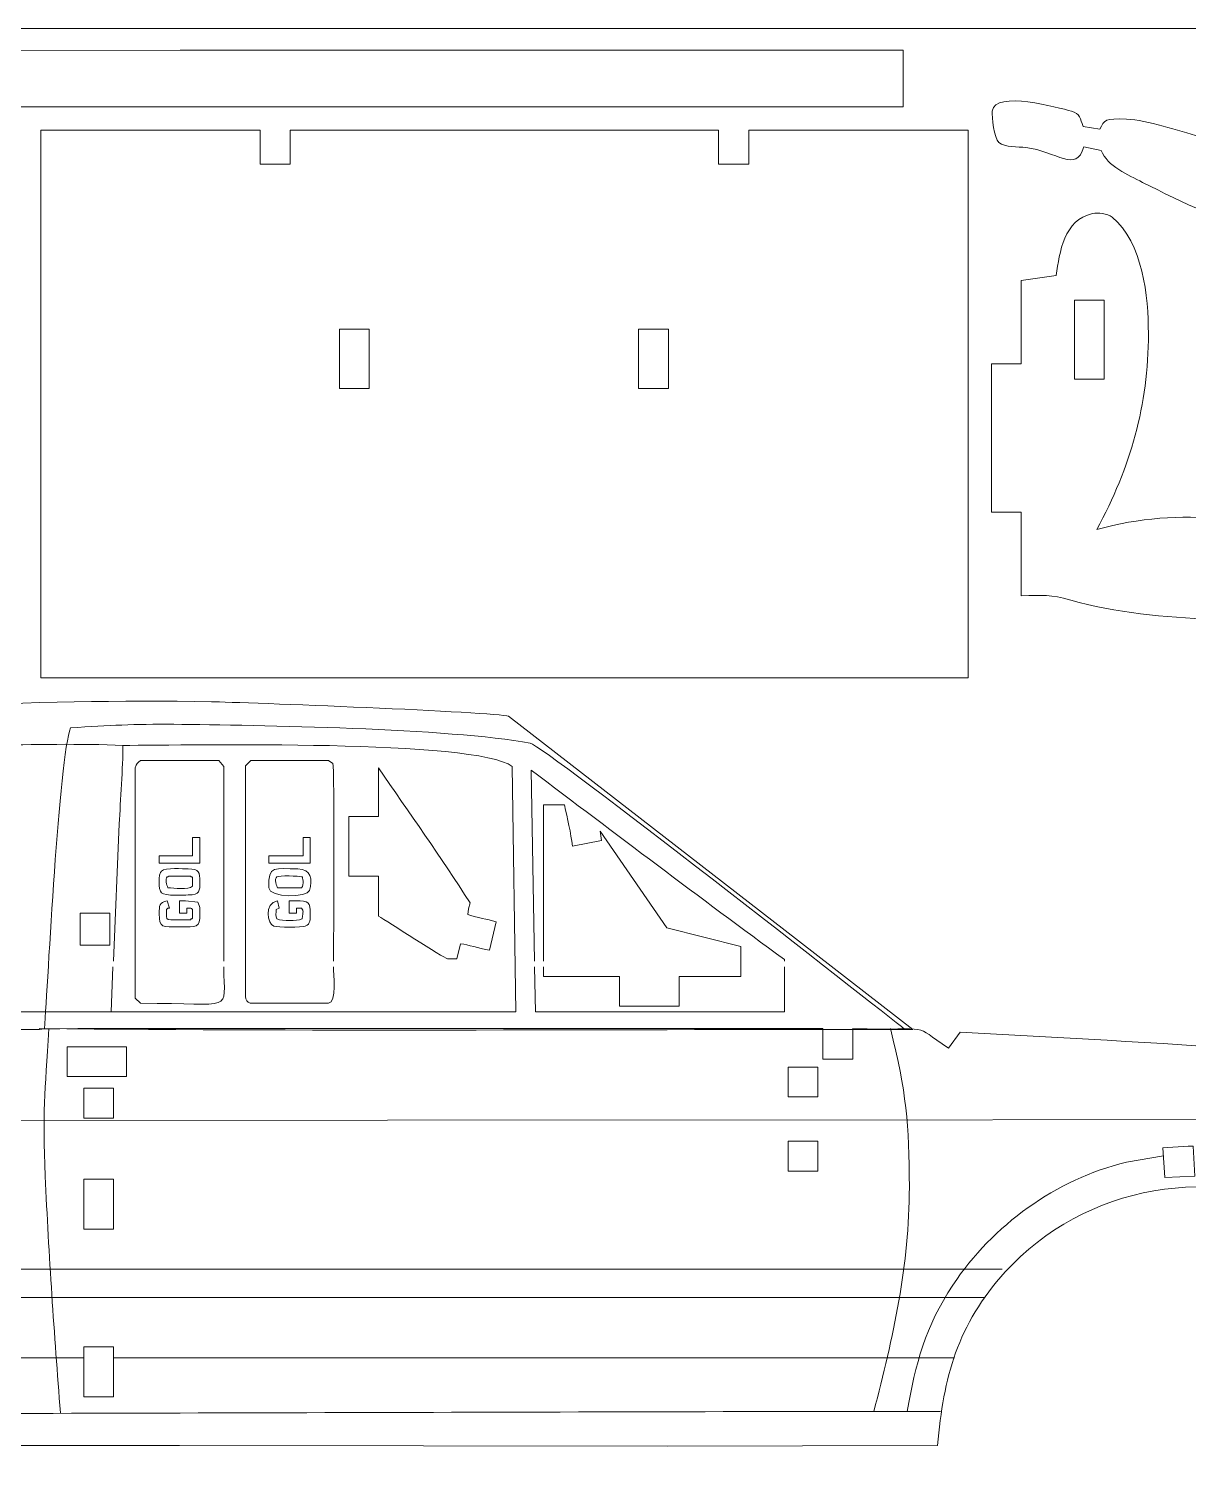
# Model space of a CAD drawing. Header units: centimetres. Extents: x -5.6 to 52.4, y -14 to 24.
# Drawn here: x 2.54 to 12.53, y 11.7 to 24.01 of the extents above; entities that cross this region are included whole.
import ezdxf

# ---------------------------------------------------------------- set-up
doc = ezdxf.new("R2010")
doc.units = ezdxf.units.CM
doc.header["$MEASUREMENT"] = 0
doc.layers.add('Camada 1', color=7, linetype='Continuous')

msp = doc.modelspace()

# ---------------------------------------------------------------- linework, layer by layer
at = {"layer": 'Camada 1', "color": 5, "lineweight": 9}
msp.add_open_spline([(52.40695, -13.99431), (52.40695, -13.99431), (-5.59305, -13.99431), (-5.59305, -13.99431), (-5.59305, -13.99431), (-5.59305, -13.99431), (52.40695, -13.9943), (52.40695, -13.9943), (52.40695, -13.9943), (52.40695, -13.9943), (52.40695, 24.00571), (52.40695, 24.00571), (52.40695, 24.00571), (52.40695, 24.00571), (-5.59305, 24.00571), (-5.59305, 24.00571), (-5.59305, 24.00571), (-5.59305, 24.00571), (-5.59305, -13.9943), (-5.59305, -13.9943)], degree=3, knots=[0, 0, 0, 0, 0.16666667, 0.16666667, 0.16666667, 0.16666667, 0.33333333, 0.33333333, 0.33333333, 0.33333333, 0.5, 0.5, 0.5, 0.5, 0.66666667, 0.66666667, 0.66666667, 0.66666667, 1, 1, 1, 1], dxfattribs=at)
at = {"layer": 'Camada 1', "color": 3, "lineweight": 9}
for points, knots in [([(3.84542, 23.82046), (3.84542, 23.82046), (1.96996, 23.81421), (1.96996, 23.81421), (1.96996, 23.81421), (1.96996, 23.81421), (1.96996, 23.33285), (1.96996, 23.33285), (1.96996, 23.33285), (4.67064, 23.33285), (7.3713, 23.33285), (10.07198, 23.33285), (10.07198, 23.33285), (10.07198, 23.33285), (10.07198, 23.82046), (10.07198, 23.82046), (10.07198, 23.82046), (10.07198, 23.82046), (3.84542, 23.82046), (3.84542, 23.82046)], [0, 0, 0, 0, 0.16666667, 0.16666667, 0.16666667, 0.16666667, 0.33333333, 0.33333333, 0.33333333, 0.33333333, 0.5, 0.5, 0.5, 0.5, 0.66666667, 0.66666667, 0.66666667, 0.66666667, 1, 1, 1, 1]), ([(15.86461, 21.96346), (15.86461, 21.96346), (15.82083, 21.96346), (15.82083, 21.96346), (15.82083, 21.96346), (15.82083, 21.96346), (15.82083, 22.67614), (15.82083, 22.67614), (15.82083, 22.67614), (15.51464, 22.67614), (15.63469, 22.6531), (15.39571, 22.71989), (15.39571, 22.71989), (14.95848, 22.84209), (14.33496, 22.87793), (13.87658, 22.90745), (13.87658, 22.90745), (13.29284, 22.94238), (13.19102, 22.91497), (12.62003, 23.07623), (12.62003, 23.07623), (12.4476, 23.12626), (12.17086, 23.21893), (11.99487, 23.22626), (11.99487, 23.22626), (11.80793, 23.23404), (11.80482, 23.22109), (11.76356, 23.13876), (11.76356, 23.13876), (11.76356, 23.13876), (11.61978, 23.16375), (11.61978, 23.16375), (11.61978, 23.16375), (11.5973, 23.23115), (11.59103, 23.27608), (11.51977, 23.29503), (11.51977, 23.29503), (11.40771, 23.32486), (10.86087, 23.47815), (10.83835, 23.29503), (10.83835, 23.29503), (10.83224, 23.24536), (10.85368, 23.06314), (10.89461, 23.02622), (10.89461, 23.02622), (10.94475, 22.98098), (11.06487, 22.98969), (11.12592, 22.98247), (11.12592, 22.98247), (11.39146, 22.95107), (11.56284, 22.75691), (11.62605, 22.98871), (11.62605, 22.98871), (11.62605, 22.98871), (11.77608, 22.95744), (11.77608, 22.95744), (11.77608, 22.95744), (11.83128, 22.81949), (12.00484, 22.74802), (12.13241, 22.68239), (12.13241, 22.68239), (12.81953, 22.32888), (13.60126, 22.01754), (14.38298, 21.99473), (14.38298, 21.99473), (14.65099, 21.98691), (14.9141, 22.04167), (15.17067, 22.11349), (15.17067, 22.11349), (14.92389, 21.65544), (14.78795, 21.21081), (14.73932, 20.68813), (14.73932, 20.68813), (14.70631, 20.33338), (14.73129, 19.67077), (15.04565, 19.42533), (15.04565, 19.42533), (15.1183, 19.37285), (15.20982, 19.37284), (15.28944, 19.41905), (15.28944, 19.41905), (15.47193, 19.52496), (15.49149, 19.7288), (15.52075, 19.91918), (15.52075, 19.91918), (15.52075, 19.91918), (15.82083, 19.9692), (15.82083, 19.9692), (15.82083, 19.9692), (15.82083, 19.9692), (15.82083, 20.68188), (15.82083, 20.68188), (15.82083, 20.68188), (15.90038, 20.68188), (16.00145, 20.67553), (16.07716, 20.68813), (16.07716, 20.68813), (16.07716, 20.68813), (16.07716, 21.96346), (16.07716, 21.96346), (16.07716, 21.96346), (16.07716, 21.96346), (15.86461, 21.96346), (15.86461, 21.96346)], [0, 0, 0, 0, 0.03703704, 0.03703704, 0.03703704, 0.03703704, 0.07407407, 0.07407407, 0.07407407, 0.07407407, 0.11111111, 0.11111111, 0.11111111, 0.11111111, 0.14814815, 0.14814815, 0.14814815, 0.14814815, 0.18518519, 0.18518519, 0.18518519, 0.18518519, 0.22222222, 0.22222222, 0.22222222, 0.22222222, 0.25925926, 0.25925926, 0.25925926, 0.25925926, 0.2962963, 0.2962963, 0.2962963, 0.2962963, 0.33333333, 0.33333333, 0.33333333, 0.33333333, 0.37037037, 0.37037037, 0.37037037, 0.37037037, 0.40740741, 0.40740741, 0.40740741, 0.40740741, 0.44444444, 0.44444444, 0.44444444, 0.44444444, 0.48148148, 0.48148148, 0.48148148, 0.48148148, 0.51851852, 0.51851852, 0.51851852, 0.51851852, 0.55555556, 0.55555556, 0.55555556, 0.55555556, 0.59259259, 0.59259259, 0.59259259, 0.59259259, 0.62962963, 0.62962963, 0.62962963, 0.62962963, 0.66666667, 0.66666667, 0.66666667, 0.66666667, 0.7037037, 0.7037037, 0.7037037, 0.7037037, 0.74074074, 0.74074074, 0.74074074, 0.74074074, 0.77777778, 0.77777778, 0.77777778, 0.77777778, 0.81481481, 0.81481481, 0.81481481, 0.81481481, 0.85185185, 0.85185185, 0.85185185, 0.85185185, 0.88888889, 0.88888889, 0.88888889, 0.88888889, 0.92592593, 0.92592593, 0.92592593, 0.92592593, 1, 1, 1, 1]), ([(4.57364, 22.83869), (4.57364, 22.83869), (4.53613, 22.83869), (4.53613, 22.83869), (4.53613, 22.83869), (4.53613, 22.83869), (4.53613, 23.13248), (4.53613, 23.13248), (4.53613, 23.13248), (4.53613, 23.13248), (2.64815, 23.13248), (2.64815, 23.13248), (2.64815, 23.13248), (2.64815, 23.13248), (2.64815, 18.41883), (2.64815, 18.41883), (2.64815, 18.41883), (2.64815, 18.41883), (10.6314, 18.41883), (10.6314, 18.41883), (10.6314, 18.41883), (10.6314, 18.41883), (10.6314, 23.13248), (10.6314, 23.13248), (10.6314, 23.13248), (10.00207, 23.13248), (9.37274, 23.13248), (8.74341, 23.13248), (8.74341, 23.13248), (8.74341, 23.13248), (8.74341, 22.83869), (8.74341, 22.83869), (8.74341, 22.83869), (8.74341, 22.83869), (8.48084, 22.83869), (8.48084, 22.83869), (8.48084, 22.83869), (8.48084, 22.83869), (8.48084, 23.13248), (8.48084, 23.13248), (8.48084, 23.13248), (8.48084, 23.13248), (4.79243, 23.13248), (4.79243, 23.13248), (4.79243, 23.13248), (4.79243, 23.13248), (4.79243, 22.83869), (4.79243, 22.83869), (4.79243, 22.83869), (4.79243, 22.83869), (4.57364, 22.83869), (4.57364, 22.83869)], [0, 0, 0, 0, 0.07142857, 0.07142857, 0.07142857, 0.07142857, 0.14285714, 0.14285714, 0.14285714, 0.14285714, 0.21428571, 0.21428571, 0.21428571, 0.21428571, 0.28571429, 0.28571429, 0.28571429, 0.28571429, 0.35714286, 0.35714286, 0.35714286, 0.35714286, 0.42857143, 0.42857143, 0.42857143, 0.42857143, 0.5, 0.5, 0.5, 0.5, 0.57142857, 0.57142857, 0.57142857, 0.57142857, 0.64285714, 0.64285714, 0.64285714, 0.64285714, 0.71428571, 0.71428571, 0.71428571, 0.71428571, 0.78571429, 0.78571429, 0.78571429, 0.78571429, 0.85714286, 0.85714286, 0.85714286, 0.85714286, 1, 1, 1, 1]), ([(14.98939, 18.5751), (15.11562, 18.59313), (15.10315, 18.57756), (15.14565, 18.66262), (15.14565, 18.66262), (15.14565, 18.66262), (15.29571, 18.63764), (15.29571, 18.63764), (15.29571, 18.63764), (15.31622, 18.51436), (15.36337, 18.50875), (15.48324, 18.48134), (15.48324, 18.48134), (15.60068, 18.45429), (15.99308, 18.35405), (16.06465, 18.48134), (16.06465, 18.48134), (16.0965, 18.53799), (16.04105, 18.75696), (16.01463, 18.78142), (16.01463, 18.78142), (15.98417, 18.80962), (15.83111, 18.8191), (15.78956, 18.82517), (15.78956, 18.82517), (15.47889, 18.87055), (15.34412, 19.03596), (15.28319, 18.81268), (15.28319, 18.81268), (15.08822, 18.84517), (15.17774, 18.81869), (15.0644, 18.94394), (15.0644, 18.94394), (14.91815, 19.10557), (14.07621, 19.44699), (13.8641, 19.52534), (13.8641, 19.52534), (13.15308, 19.78799), (12.47099, 19.89921), (11.73857, 19.69414), (11.73857, 19.69414), (12.02824, 20.23228), (12.18243, 20.75983), (12.18243, 21.38205), (12.18243, 21.38205), (12.18243, 21.6941), (12.13472, 22.1676), (11.86984, 22.3823), (11.86984, 22.3823), (11.82602, 22.41389), (11.75266, 22.42457), (11.70106, 22.41357), (11.70106, 22.41357), (11.45488, 22.36109), (11.41789, 22.08068), (11.38847, 21.88218), (11.38847, 21.88218), (11.38847, 21.88218), (11.08839, 21.83843), (11.08839, 21.83843), (11.08839, 21.83843), (11.08839, 21.83843), (11.08839, 21.11951), (11.08839, 21.11951), (11.08839, 21.11951), (11.08839, 21.11951), (10.83208, 21.11951), (10.83208, 21.11951), (10.83208, 21.11951), (10.83208, 21.11951), (10.83208, 19.84417), (10.83208, 19.84417), (10.83208, 19.84417), (10.83208, 19.84417), (11.08839, 19.84417), (11.08839, 19.84417), (11.08839, 19.84417), (11.08839, 19.84417), (11.08839, 19.12525), (11.08839, 19.12525), (11.08839, 19.12525), (11.27204, 19.12525), (11.33925, 19.13891), (11.51349, 19.08774), (11.51349, 19.08774), (12.27798, 18.86321), (13.22817, 18.95049), (13.85158, 18.83768), (13.85158, 18.83768), (14.25433, 18.7648), (14.58668, 18.60864), (14.98939, 18.5751)], [0, 0, 0, 0, 0.04166667, 0.04166667, 0.04166667, 0.04166667, 0.08333333, 0.08333333, 0.08333333, 0.08333333, 0.125, 0.125, 0.125, 0.125, 0.16666667, 0.16666667, 0.16666667, 0.16666667, 0.20833333, 0.20833333, 0.20833333, 0.20833333, 0.25, 0.25, 0.25, 0.25, 0.29166667, 0.29166667, 0.29166667, 0.29166667, 0.33333333, 0.33333333, 0.33333333, 0.33333333, 0.375, 0.375, 0.375, 0.375, 0.41666667, 0.41666667, 0.41666667, 0.41666667, 0.45833333, 0.45833333, 0.45833333, 0.45833333, 0.5, 0.5, 0.5, 0.5, 0.54166667, 0.54166667, 0.54166667, 0.54166667, 0.58333333, 0.58333333, 0.58333333, 0.58333333, 0.625, 0.625, 0.625, 0.625, 0.66666667, 0.66666667, 0.66666667, 0.66666667, 0.70833333, 0.70833333, 0.70833333, 0.70833333, 0.75, 0.75, 0.75, 0.75, 0.79166667, 0.79166667, 0.79166667, 0.79166667, 0.83333333, 0.83333333, 0.83333333, 0.83333333, 0.875, 0.875, 0.875, 0.875, 0.91666667, 0.91666667, 0.91666667, 0.91666667, 1, 1, 1, 1]), ([(9.05521, 16.24278), (9.05521, 16.24278), (6.67337, 18.08699), (6.67337, 18.08699), (6.67337, 18.08699), (6.57445, 18.1248), (4.36433, 18.20742), (4.11648, 18.21201), (4.11648, 18.21201), (2.5405, 18.24118), (0.96481, 18.12925), (-0.60971, 18.08699), (-0.60971, 18.08699), (-0.77908, 18.08417), (-0.7189, 18.10416), (-0.80352, 18.05573), (-0.80352, 18.05573), (-0.80352, 18.05573), (-1.17235, 17.86192), (-1.17235, 17.86192), (-1.17235, 17.86192), (-1.17235, 17.86192), (-5.25463, 15.6864), (-5.25463, 15.6864), (-5.25463, 15.6864), (-3.06052, 15.57841), (-0.86867, 15.43918), (1.32828, 15.39256), (1.32828, 15.39256), (1.76371, 15.38332), (2.1993, 15.39256), (2.63485, 15.39256), (2.63485, 15.39256), (2.63485, 15.39256), (2.63485, 15.39883), (2.63485, 15.39883), (2.63485, 15.39883), (5.14147, 15.37555), (7.64875, 15.39256), (10.15547, 15.39256), (10.15547, 15.39256), (10.15547, 15.39256), (9.05521, 16.24278), (9.05521, 16.24278)], [0, 0, 0, 0, 0.08333333, 0.08333333, 0.08333333, 0.08333333, 0.16666667, 0.16666667, 0.16666667, 0.16666667, 0.25, 0.25, 0.25, 0.25, 0.33333333, 0.33333333, 0.33333333, 0.33333333, 0.41666667, 0.41666667, 0.41666667, 0.41666667, 0.5, 0.5, 0.5, 0.5, 0.58333333, 0.58333333, 0.58333333, 0.58333333, 0.66666667, 0.66666667, 0.66666667, 0.66666667, 0.75, 0.75, 0.75, 0.75, 0.83333333, 0.83333333, 0.83333333, 0.83333333, 1, 1, 1, 1]), ([(3.26626, 15.93019), (3.26626, 15.93019), (3.25374, 15.54261), (3.25374, 15.54261), (3.25374, 15.54261), (3.25374, 15.54261), (6.73588, 15.54261), (6.73588, 15.54261), (6.73588, 15.54261), (6.73588, 15.54261), (6.7046, 17.65564), (6.7046, 17.65564), (6.7046, 17.65564), (6.39175, 17.89048), (3.93888, 17.83692), (3.35378, 17.83692), (3.35378, 17.83692), (3.35378, 17.64767), (3.33143, 17.36136), (3.32252, 17.16174), (3.32252, 17.16174), (3.32252, 17.16174), (3.27249, 15.98021), (3.27249, 15.98021)], [0, 0, 0, 0, 0.14285714, 0.14285714, 0.14285714, 0.14285714, 0.28571429, 0.28571429, 0.28571429, 0.28571429, 0.42857143, 0.42857143, 0.42857143, 0.42857143, 0.57142857, 0.57142857, 0.57142857, 0.57142857, 0.71428571, 0.71428571, 0.71428571, 0.71428571, 1, 1, 1, 1]), ([(6.89841, 15.98021), (6.89841, 15.98021), (6.86717, 17.62438), (6.86717, 17.62438), (6.86717, 17.62438), (7.58999, 17.08017), (8.31973, 16.52748), (9.04896, 15.99271), (9.04896, 15.99271), (9.04896, 15.99271), (9.04896, 15.98021), (9.04896, 15.98021)], [0, 0, 0, 0, 0.25, 0.25, 0.25, 0.25, 0.5, 0.5, 0.5, 0.5, 1, 1, 1, 1]), ([(9.04896, 15.93019), (9.04896, 15.93019), (9.04896, 15.54261), (9.04896, 15.54261), (9.04896, 15.54261), (8.3342, 15.54261), (7.61944, 15.54261), (6.90468, 15.54261), (6.90468, 15.54261), (6.90468, 15.54261), (6.89841, 15.93019), (6.89841, 15.93019)], [0, 0, 0, 0, 0.25, 0.25, 0.25, 0.25, 0.5, 0.5, 0.5, 0.5, 1, 1, 1, 1]), ([(0.03419, 13.08573), (0.35763, 12.57209), (0.38158, 12.37639), (0.43431, 11.8229), (0.43431, 11.8229), (1.56742, 11.80306), (2.70697, 11.8151), (3.84139, 11.81042), (3.84139, 11.81042), (3.84139, 11.81042), (8.04244, 11.80415), (8.04244, 11.80415), (8.04244, 11.80415), (8.04244, 11.80415), (10.36802, 11.81042), (10.36802, 11.81042), (10.36802, 11.81042), (10.41833, 12.40093), (10.53701, 12.84819), (10.94943, 13.30453), (10.94943, 13.30453), (11.62557, 14.05267), (12.78135, 14.26438), (13.66262, 13.76715), (13.66262, 13.76715), (13.66262, 13.76715), (13.8689, 13.64212), (13.8689, 13.64212), (13.8689, 13.64212), (13.91262, 13.63002), (16.14867, 13.64838), (16.40704, 13.64838), (16.40704, 13.64838), (16.40704, 13.64838), (16.40704, 13.88594), (16.40704, 13.88594), (16.40704, 13.88594), (16.40704, 13.88594), (16.0507, 13.88594), (16.0507, 13.88594), (16.0507, 13.88594), (16.0507, 13.88594), (16.0507, 14.69863), (16.0507, 14.69863), (16.0507, 14.69863), (16.0507, 14.69863), (16.37578, 14.69863), (16.37578, 14.69863), (16.37578, 14.69863), (16.3399, 14.87801), (15.85409, 14.90632), (15.66312, 14.93621), (15.66312, 14.93621), (14.01093, 15.19485), (12.2242, 15.27721), (10.56183, 15.36756), (10.56183, 15.36756), (10.56183, 15.36756), (10.46182, 15.23002), (10.46182, 15.23002), (10.46182, 15.23002), (10.13062, 15.45069), (10.36035, 15.38179), (9.63659, 15.39883), (9.63659, 15.39883), (9.63659, 15.39883), (9.63659, 15.13624), (9.63659, 15.13624), (9.63659, 15.13624), (9.63659, 15.13624), (9.38028, 15.13624), (9.38028, 15.13624), (9.38028, 15.13624), (9.38028, 15.13624), (9.38028, 15.39883), (9.38028, 15.39883), (9.38028, 15.39883), (7.24224, 15.39883), (5.10421, 15.39883), (2.96617, 15.39883), (2.96617, 15.39883), (2.96617, 15.39883), (2.18475, 15.38632), (2.18475, 15.38632), (2.18475, 15.38632), (0.12053, 15.3471), (-2.77755, 15.57346), (-4.9358, 15.67388), (-4.9358, 15.67388), (-4.9358, 15.67388), (-5.43593, 15.69264), (-5.43593, 15.69264), (-5.43593, 15.69264), (-5.43593, 15.69264), (-5.44217, 14.64237), (-5.44217, 14.64237), (-5.44217, 14.64237), (-5.44217, 14.64237), (-4.79202, 14.63613), (-4.79202, 14.63613), (-4.79202, 14.63613), (-4.79202, 14.63613), (-4.79202, 13.8797), (-4.79202, 13.8797), (-4.79202, 13.8797), (-5.00427, 13.8797), (-5.23238, 13.87362), (-5.44217, 13.88594), (-5.44217, 13.88594), (-5.44217, 13.88594), (-5.44217, 13.40456), (-5.44217, 13.40456), (-5.44217, 13.40456), (-5.44217, 13.40456), (-3.38541, 13.40456), (-3.38541, 13.40456), (-3.38541, 13.40456), (-3.3099, 13.43165), (-2.79171, 14.06724), (-1.77875, 14.04847), (-1.77875, 14.04847), (-1.01222, 14.03427), (-0.41019, 13.6783), (0.03419, 13.08573), (0.03419, 13.08573), (3.61218, 13.08573), (7.19016, 13.08573), (10.76815, 13.08573)], [0, 0, 0, 0, 0.03030303, 0.03030303, 0.03030303, 0.03030303, 0.06060606, 0.06060606, 0.06060606, 0.06060606, 0.09090909, 0.09090909, 0.09090909, 0.09090909, 0.12121212, 0.12121212, 0.12121212, 0.12121212, 0.15151515, 0.15151515, 0.15151515, 0.15151515, 0.18181818, 0.18181818, 0.18181818, 0.18181818, 0.21212121, 0.21212121, 0.21212121, 0.21212121, 0.24242424, 0.24242424, 0.24242424, 0.24242424, 0.27272727, 0.27272727, 0.27272727, 0.27272727, 0.3030303, 0.3030303, 0.3030303, 0.3030303, 0.33333333, 0.33333333, 0.33333333, 0.33333333, 0.36363636, 0.36363636, 0.36363636, 0.36363636, 0.39393939, 0.39393939, 0.39393939, 0.39393939, 0.42424242, 0.42424242, 0.42424242, 0.42424242, 0.45454545, 0.45454545, 0.45454545, 0.45454545, 0.48484848, 0.48484848, 0.48484848, 0.48484848, 0.51515152, 0.51515152, 0.51515152, 0.51515152, 0.54545455, 0.54545455, 0.54545455, 0.54545455, 0.57575758, 0.57575758, 0.57575758, 0.57575758, 0.60606061, 0.60606061, 0.60606061, 0.60606061, 0.63636364, 0.63636364, 0.63636364, 0.63636364, 0.66666667, 0.66666667, 0.66666667, 0.66666667, 0.6969697, 0.6969697, 0.6969697, 0.6969697, 0.72727273, 0.72727273, 0.72727273, 0.72727273, 0.75757576, 0.75757576, 0.75757576, 0.75757576, 0.78787879, 0.78787879, 0.78787879, 0.78787879, 0.81818182, 0.81818182, 0.81818182, 0.81818182, 0.84848485, 0.84848485, 0.84848485, 0.84848485, 0.87878788, 0.87878788, 0.87878788, 0.87878788, 0.90909091, 0.90909091, 0.90909091, 0.90909091, 0.93939394, 0.93939394, 0.93939394, 0.93939394, 1, 1, 1, 1])]:
    msp.add_open_spline(points, degree=3, knots=knots, dxfattribs=at)
at = {"layer": 'Camada 1', "lineweight": 9}
for points, knots in [([(11.76356, 20.98821), (11.76356, 20.98821), (11.80107, 20.98821), (11.80107, 20.98821), (11.80107, 20.98821), (11.80107, 20.98821), (11.80107, 21.66962), (11.80107, 21.66962), (11.80107, 21.66962), (11.80107, 21.66962), (11.54477, 21.66962), (11.54477, 21.66962), (11.54477, 21.66962), (11.54477, 21.66962), (11.54477, 20.98821), (11.54477, 20.98821), (11.54477, 20.98821), (11.54477, 20.98821), (11.76356, 20.98821), (11.76356, 20.98821)], [0, 0, 0, 0, 0.16666667, 0.16666667, 0.16666667, 0.16666667, 0.33333333, 0.33333333, 0.33333333, 0.33333333, 0.5, 0.5, 0.5, 0.5, 0.66666667, 0.66666667, 0.66666667, 0.66666667, 1, 1, 1, 1]), ([(5.26129, 20.90694), (5.26129, 20.90694), (5.21755, 20.90694), (5.21755, 20.90694), (5.21755, 20.90694), (5.21755, 20.90694), (5.21755, 21.41956), (5.21755, 21.41956), (5.21755, 21.41956), (5.21755, 21.41956), (5.47384, 21.41956), (5.47384, 21.41956), (5.47384, 21.41956), (5.47384, 21.41956), (5.47384, 20.90694), (5.47384, 20.90694), (5.47384, 20.90694), (5.47384, 20.90694), (5.26129, 20.90694), (5.26129, 20.90694)], [0, 0, 0, 0, 0.16666667, 0.16666667, 0.16666667, 0.16666667, 0.33333333, 0.33333333, 0.33333333, 0.33333333, 0.5, 0.5, 0.5, 0.5, 0.66666667, 0.66666667, 0.66666667, 0.66666667, 1, 1, 1, 1]), ([(7.83693, 20.90694), (7.83693, 20.90694), (7.79318, 20.90694), (7.79318, 20.90694), (7.79318, 20.90694), (7.79318, 20.90694), (7.79318, 21.41956), (7.79318, 21.41956), (7.79318, 21.41956), (7.87862, 21.41956), (7.96405, 21.41956), (8.04949, 21.41956), (8.04949, 21.41956), (8.04949, 21.41956), (8.04949, 20.90694), (8.04949, 20.90694), (8.04949, 20.90694), (7.97864, 20.90694), (7.90778, 20.90694), (7.83693, 20.90694)], [0, 0, 0, 0, 0.16666667, 0.16666667, 0.16666667, 0.16666667, 0.33333333, 0.33333333, 0.33333333, 0.33333333, 0.5, 0.5, 0.5, 0.5, 0.66666667, 0.66666667, 0.66666667, 0.66666667, 1, 1, 1, 1]), ([(3.0287, 16.11775), (3.0287, 16.11775), (2.98493, 16.11775), (2.98493, 16.11775), (2.98493, 16.11775), (2.98493, 16.11775), (2.98493, 16.39281), (2.98493, 16.39281), (2.98493, 16.39281), (2.98493, 16.39281), (3.24126, 16.39281), (3.24126, 16.39281), (3.24126, 16.39281), (3.24126, 16.39281), (3.24126, 16.11775), (3.24126, 16.11775), (3.24126, 16.11775), (3.24126, 16.11775), (3.0287, 16.11775), (3.0287, 16.11775)], [0, 0, 0, 0, 0.16666667, 0.16666667, 0.16666667, 0.16666667, 0.33333333, 0.33333333, 0.33333333, 0.33333333, 0.5, 0.5, 0.5, 0.5, 0.66666667, 0.66666667, 0.66666667, 0.66666667, 1, 1, 1, 1]), ([(2.87241, 15.19874), (2.87241, 15.19874), (2.87241, 15.24253), (2.87241, 15.24253), (2.87241, 15.24253), (3.04329, 15.24253), (3.21417, 15.24253), (3.38505, 15.24253), (3.38505, 15.24253), (3.38505, 15.24253), (3.38505, 14.9862), (3.38505, 14.9862), (3.38505, 14.9862), (3.21417, 14.9862), (3.04329, 14.9862), (2.87241, 14.9862), (2.87241, 14.9862), (2.87241, 14.9862), (2.87241, 15.19874), (2.87241, 15.19874)], [0, 0, 0, 0, 0.16666667, 0.16666667, 0.16666667, 0.16666667, 0.33333333, 0.33333333, 0.33333333, 0.33333333, 0.5, 0.5, 0.5, 0.5, 0.66666667, 0.66666667, 0.66666667, 0.66666667, 1, 1, 1, 1]), ([(9.11771, 14.81118), (9.11771, 14.81118), (9.0802, 14.81118), (9.0802, 14.81118), (9.0802, 14.81118), (9.0802, 14.81118), (9.0802, 15.06748), (9.0802, 15.06748), (9.0802, 15.06748), (9.0802, 15.06748), (9.33654, 15.06748), (9.33654, 15.06748), (9.33654, 15.06748), (9.33654, 15.06748), (9.33654, 14.81118), (9.33654, 14.81118), (9.33654, 14.81118), (9.33654, 14.81118), (9.11771, 14.81118), (9.11771, 14.81118)], [0, 0, 0, 0, 0.16666667, 0.16666667, 0.16666667, 0.16666667, 0.33333333, 0.33333333, 0.33333333, 0.33333333, 0.5, 0.5, 0.5, 0.5, 0.66666667, 0.66666667, 0.66666667, 0.66666667, 1, 1, 1, 1]), ([(3.05997, 14.62986), (3.05997, 14.62986), (3.01619, 14.62986), (3.01619, 14.62986), (3.01619, 14.62986), (3.01619, 14.62986), (3.01619, 14.88619), (3.01619, 14.88619), (3.01619, 14.88619), (3.01619, 14.88619), (3.27249, 14.88619), (3.27249, 14.88619), (3.27249, 14.88619), (3.27249, 14.88619), (3.27249, 14.62986), (3.27249, 14.62986), (3.27249, 14.62986), (3.27249, 14.62986), (3.05997, 14.62986), (3.05997, 14.62986)], [0, 0, 0, 0, 0.16666667, 0.16666667, 0.16666667, 0.16666667, 0.33333333, 0.33333333, 0.33333333, 0.33333333, 0.5, 0.5, 0.5, 0.5, 0.66666667, 0.66666667, 0.66666667, 0.66666667, 1, 1, 1, 1]), ([(9.0802, 14.42981), (9.0802, 14.42981), (9.33654, 14.42981), (9.33654, 14.42981), (9.33654, 14.42981), (9.33654, 14.42981), (9.33654, 14.17351), (9.33654, 14.17351), (9.33654, 14.17351), (9.33654, 14.17351), (9.0802, 14.17351), (9.0802, 14.17351), (9.0802, 14.17351), (9.0802, 14.17351), (9.0802, 14.42981), (9.0802, 14.42981)], [0, 0, 0, 0, 0.2, 0.2, 0.2, 0.2, 0.4, 0.4, 0.4, 0.4, 0.6, 0.6, 0.6, 0.6, 1, 1, 1, 1]), ([(12.52482, 14.38606), (12.52482, 14.38606), (12.56857, 14.38606), (12.56857, 14.38606), (12.56857, 14.38606), (12.56857, 14.38606), (12.58108, 14.12975), (12.58108, 14.12975), (12.58108, 14.12975), (12.58108, 14.12975), (12.32478, 14.11725), (12.32478, 14.11725), (12.32478, 14.11725), (12.32478, 14.11725), (12.30603, 14.37355), (12.30603, 14.37355), (12.30603, 14.37355), (12.30603, 14.37355), (12.52482, 14.38606), (12.52482, 14.38606)], [0, 0, 0, 0, 0.16666667, 0.16666667, 0.16666667, 0.16666667, 0.33333333, 0.33333333, 0.33333333, 0.33333333, 0.5, 0.5, 0.5, 0.5, 0.66666667, 0.66666667, 0.66666667, 0.66666667, 1, 1, 1, 1]), ([(3.22875, 14.10474), (3.22875, 14.10474), (3.27249, 14.10474), (3.27249, 14.10474), (3.27249, 14.10474), (3.27249, 14.10474), (3.27249, 13.67338), (3.27249, 13.67338), (3.27249, 13.67338), (3.27249, 13.67338), (3.01619, 13.67338), (3.01619, 13.67338), (3.01619, 13.67338), (3.01619, 13.67338), (3.01619, 14.10474), (3.01619, 14.10474), (3.01619, 14.10474), (3.01619, 14.10474), (3.22875, 14.10474), (3.22875, 14.10474)], [0, 0, 0, 0, 0.16666667, 0.16666667, 0.16666667, 0.16666667, 0.33333333, 0.33333333, 0.33333333, 0.33333333, 0.5, 0.5, 0.5, 0.5, 0.66666667, 0.66666667, 0.66666667, 0.66666667, 1, 1, 1, 1]), ([(3.05997, 12.22926), (3.05997, 12.22926), (3.01619, 12.22926), (3.01619, 12.22926), (3.01619, 12.22926), (3.01619, 12.22926), (3.01619, 12.66061), (3.01619, 12.66061), (3.01619, 12.66061), (3.01619, 12.66061), (3.27249, 12.66061), (3.27249, 12.66061), (3.27249, 12.66061), (3.27249, 12.66061), (3.27249, 12.22926), (3.27249, 12.22926), (3.27249, 12.22926), (3.27249, 12.22926), (3.05997, 12.22926), (3.05997, 12.22926)], [0, 0, 0, 0, 0.16666667, 0.16666667, 0.16666667, 0.16666667, 0.33333333, 0.33333333, 0.33333333, 0.33333333, 0.5, 0.5, 0.5, 0.5, 0.66666667, 0.66666667, 0.66666667, 0.66666667, 1, 1, 1, 1])]:
    msp.add_open_spline(points, degree=3, knots=knots, dxfattribs=at)
at = {"layer": 'Camada 1', "color": 1, "lineweight": 9}
for points, knots in [([(10.08673, 15.39256), (9.83582, 15.5902), (6.98532, 17.82571), (6.8609, 17.85567), (6.8609, 17.85567), (6.16473, 17.98508), (4.50669, 18.01043), (3.79137, 18.01822), (3.79137, 18.01822), (3.44627, 18.02014), (3.24254, 18.01035), (2.90367, 17.98695), (2.90367, 17.98695), (2.80326, 17.73597), (2.70675, 15.7984), (2.67861, 15.39883)], [0, 0, 0, 0, 0.2, 0.2, 0.2, 0.2, 0.4, 0.4, 0.4, 0.4, 0.6, 0.6, 0.6, 0.6, 1, 1, 1, 1]), ([(3.98518, 17.04296), (3.98518, 17.04296), (4.01644, 17.04296), (4.01644, 17.04296), (4.01644, 17.04296), (4.01644, 17.04296), (4.01644, 16.82417), (4.01644, 16.82417), (4.01644, 16.82417), (4.01644, 16.82417), (3.66635, 16.82417), (3.66635, 16.82417), (3.66635, 16.82417), (3.66635, 16.82417), (3.66635, 16.88669), (3.66635, 16.88669), (3.66635, 16.88669), (3.76221, 16.88669), (3.85808, 16.88669), (3.95394, 16.88669), (3.95394, 16.88669), (3.95394, 16.88669), (3.95394, 17.04296), (3.95394, 17.04296), (3.95394, 17.04296), (3.95394, 17.04296), (3.98518, 17.04296), (3.98518, 17.04296)], [0, 0, 0, 0, 0.125, 0.125, 0.125, 0.125, 0.25, 0.25, 0.25, 0.25, 0.375, 0.375, 0.375, 0.375, 0.5, 0.5, 0.5, 0.5, 0.625, 0.625, 0.625, 0.625, 0.75, 0.75, 0.75, 0.75, 1, 1, 1, 1]), ([(4.93541, 17.04296), (4.93541, 17.04296), (4.96668, 17.04296), (4.96668, 17.04296), (4.96668, 17.04296), (4.96668, 17.04296), (4.96668, 16.82417), (4.96668, 16.82417), (4.96668, 16.82417), (4.8479, 16.82417), (4.72911, 16.82417), (4.61033, 16.82417), (4.61033, 16.82417), (4.61033, 16.82417), (4.61033, 16.88669), (4.61033, 16.88669), (4.61033, 16.88669), (4.61033, 16.88669), (4.90418, 16.88669), (4.90418, 16.88669), (4.90418, 16.88669), (4.90418, 16.88669), (4.90418, 17.04296), (4.90418, 17.04296), (4.90418, 17.04296), (4.90418, 17.04296), (4.93541, 17.04296), (4.93541, 17.04296)], [0, 0, 0, 0, 0.125, 0.125, 0.125, 0.125, 0.25, 0.25, 0.25, 0.25, 0.375, 0.375, 0.375, 0.375, 0.5, 0.5, 0.5, 0.5, 0.625, 0.625, 0.625, 0.625, 0.75, 0.75, 0.75, 0.75, 1, 1, 1, 1]), ([(3.91641, 16.77414), (4.01162, 16.77414), (4.01644, 16.74484), (4.01644, 16.66162), (4.01644, 16.66162), (4.01644, 16.5853), (4.01722, 16.5491), (3.91641, 16.5491), (3.91641, 16.5491), (3.87346, 16.5491), (3.71956, 16.53745), (3.68512, 16.56786), (3.68512, 16.56786), (3.65695, 16.59273), (3.65846, 16.73185), (3.68512, 16.75539), (3.68512, 16.75539), (3.71955, 16.78579), (3.87347, 16.77414), (3.91641, 16.77414)], [0, 0, 0, 0, 0.16666667, 0.16666667, 0.16666667, 0.16666667, 0.33333333, 0.33333333, 0.33333333, 0.33333333, 0.5, 0.5, 0.5, 0.5, 0.66666667, 0.66666667, 0.66666667, 0.66666667, 1, 1, 1, 1]), ([(4.8604, 16.77414), (4.97268, 16.77414), (4.98806, 16.68131), (4.96044, 16.58661), (4.96044, 16.58661), (4.94348, 16.52846), (4.61369, 16.51928), (4.61033, 16.61161), (4.61033, 16.61161), (4.60311, 16.81002), (4.66121, 16.77414), (4.8604, 16.77414)], [0, 0, 0, 0, 0.25, 0.25, 0.25, 0.25, 0.5, 0.5, 0.5, 0.5, 1, 1, 1, 1]), ([(3.94142, 16.7054), (3.94142, 16.7054), (3.93519, 16.71165), (3.93519, 16.71165), (3.93519, 16.71165), (3.87267, 16.71165), (3.81015, 16.71165), (3.74763, 16.71165), (3.74763, 16.71165), (3.74763, 16.71165), (3.74138, 16.7054), (3.74138, 16.7054), (3.74138, 16.7054), (3.74138, 16.7054), (3.73511, 16.7054), (3.73511, 16.7054), (3.73511, 16.7054), (3.71455, 16.68472), (3.73029, 16.63382), (3.74138, 16.61161), (3.74138, 16.61161), (3.79179, 16.61161), (3.9183, 16.58851), (3.95394, 16.62412), (3.95394, 16.62412), (3.95394, 16.62412), (3.95394, 16.69913), (3.95394, 16.69913), (3.95394, 16.69913), (3.95394, 16.69913), (3.94767, 16.7054), (3.94767, 16.7054), (3.94767, 16.7054), (3.94767, 16.7054), (3.94142, 16.7054), (3.94142, 16.7054)], [0, 0, 0, 0, 0.1, 0.1, 0.1, 0.1, 0.2, 0.2, 0.2, 0.2, 0.3, 0.3, 0.3, 0.3, 0.4, 0.4, 0.4, 0.4, 0.5, 0.5, 0.5, 0.5, 0.6, 0.6, 0.6, 0.6, 0.7, 0.7, 0.7, 0.7, 0.8, 0.8, 0.8, 0.8, 1, 1, 1, 1]), ([(4.89167, 16.7054), (4.87165, 16.7154), (4.69606, 16.71589), (4.67911, 16.7054), (4.67911, 16.7054), (4.65361, 16.68962), (4.67734, 16.61963), (4.68535, 16.61161), (4.68535, 16.61161), (4.68535, 16.61161), (4.89167, 16.61161), (4.89167, 16.61161), (4.89167, 16.61161), (4.91697, 16.63707), (4.8979, 16.70538), (4.8979, 16.7054), (4.8979, 16.7054), (4.8979, 16.7054), (4.89167, 16.7054), (4.89167, 16.7054)], [0, 0, 0, 0, 0.16666667, 0.16666667, 0.16666667, 0.16666667, 0.33333333, 0.33333333, 0.33333333, 0.33333333, 0.5, 0.5, 0.5, 0.5, 0.66666667, 0.66666667, 0.66666667, 0.66666667, 1, 1, 1, 1]), ([(3.89141, 16.49909), (3.89141, 16.49909), (3.99768, 16.48656), (3.99768, 16.48656), (3.99768, 16.48656), (4.02039, 16.44125), (4.01644, 16.44127), (4.01644, 16.38656), (4.01644, 16.38656), (4.01644, 16.26443), (3.99089, 16.27401), (3.8414, 16.27401), (3.8414, 16.27401), (3.69203, 16.27401), (3.66635, 16.2644), (3.66635, 16.38656), (3.66635, 16.38656), (3.66635, 16.46369), (3.66477, 16.48149), (3.73511, 16.49909), (3.73511, 16.49909), (3.73511, 16.49909), (3.75387, 16.43658), (3.75387, 16.43658), (3.75387, 16.43658), (3.75387, 16.43658), (3.74138, 16.43658), (3.74138, 16.43658), (3.74138, 16.43658), (3.74138, 16.43658), (3.72888, 16.42408), (3.72888, 16.42408), (3.72888, 16.42408), (3.72888, 16.3133), (3.69961, 16.33655), (3.93519, 16.33655), (3.93519, 16.33655), (3.93519, 16.33655), (3.94142, 16.34279), (3.94142, 16.34279), (3.94142, 16.34279), (3.94142, 16.34279), (3.94767, 16.34279), (3.94767, 16.34279), (3.94767, 16.34279), (3.94767, 16.34279), (3.95394, 16.34906), (3.95394, 16.34906), (3.95394, 16.34906), (3.95394, 16.34906), (3.95394, 16.42408), (3.95394, 16.42408), (3.95394, 16.42408), (3.93739, 16.4406), (3.94819, 16.43658), (3.90392, 16.43658), (3.90392, 16.43658), (3.90392, 16.43658), (3.90392, 16.39281), (3.90392, 16.39281), (3.90392, 16.39281), (3.90392, 16.39281), (3.8414, 16.39281), (3.8414, 16.39281), (3.8414, 16.39281), (3.8414, 16.39281), (3.8414, 16.49909), (3.8414, 16.49909), (3.8414, 16.49909), (3.8414, 16.49909), (3.89141, 16.49909), (3.89141, 16.49909)], [0, 0, 0, 0, 0.05263158, 0.05263158, 0.05263158, 0.05263158, 0.10526316, 0.10526316, 0.10526316, 0.10526316, 0.15789474, 0.15789474, 0.15789474, 0.15789474, 0.21052632, 0.21052632, 0.21052632, 0.21052632, 0.26315789, 0.26315789, 0.26315789, 0.26315789, 0.31578947, 0.31578947, 0.31578947, 0.31578947, 0.36842105, 0.36842105, 0.36842105, 0.36842105, 0.42105263, 0.42105263, 0.42105263, 0.42105263, 0.47368421, 0.47368421, 0.47368421, 0.47368421, 0.52631579, 0.52631579, 0.52631579, 0.52631579, 0.57894737, 0.57894737, 0.57894737, 0.57894737, 0.63157895, 0.63157895, 0.63157895, 0.63157895, 0.68421053, 0.68421053, 0.68421053, 0.68421053, 0.73684211, 0.73684211, 0.73684211, 0.73684211, 0.78947368, 0.78947368, 0.78947368, 0.78947368, 0.84210526, 0.84210526, 0.84210526, 0.84210526, 0.89473684, 0.89473684, 0.89473684, 0.89473684, 1, 1, 1, 1]), ([(4.84164, 16.49909), (4.95603, 16.49909), (4.96668, 16.48803), (4.96668, 16.38656), (4.96668, 16.38656), (4.96668, 16.34311), (4.97141, 16.30041), (4.92293, 16.28029), (4.92293, 16.28029), (4.89661, 16.26937), (4.68409, 16.26999), (4.65411, 16.28029), (4.65411, 16.28029), (4.59689, 16.29995), (4.56653, 16.47532), (4.68535, 16.49909), (4.68535, 16.49909), (4.68535, 16.49909), (4.69787, 16.43658), (4.69787, 16.43658), (4.69787, 16.43658), (4.69787, 16.43658), (4.67286, 16.42408), (4.67286, 16.42408), (4.67286, 16.42408), (4.67286, 16.39777), (4.66724, 16.36655), (4.67911, 16.34279), (4.67911, 16.34279), (4.73439, 16.3244), (4.84263, 16.32439), (4.8979, 16.34279), (4.8979, 16.34279), (4.90382, 16.41357), (4.91074, 16.408), (4.89167, 16.43658), (4.89167, 16.43658), (4.89167, 16.43658), (4.84792, 16.43658), (4.84792, 16.43658), (4.84792, 16.43658), (4.84792, 16.43658), (4.84792, 16.39281), (4.84792, 16.39281), (4.84792, 16.39281), (4.84792, 16.39281), (4.78538, 16.39281), (4.78538, 16.39281), (4.78538, 16.39281), (4.78538, 16.39281), (4.78538, 16.49909), (4.78538, 16.49909), (4.78538, 16.49909), (4.78538, 16.49909), (4.84164, 16.49909), (4.84164, 16.49909)], [0, 0, 0, 0, 0.06666667, 0.06666667, 0.06666667, 0.06666667, 0.13333333, 0.13333333, 0.13333333, 0.13333333, 0.2, 0.2, 0.2, 0.2, 0.26666667, 0.26666667, 0.26666667, 0.26666667, 0.33333333, 0.33333333, 0.33333333, 0.33333333, 0.4, 0.4, 0.4, 0.4, 0.46666667, 0.46666667, 0.46666667, 0.46666667, 0.53333333, 0.53333333, 0.53333333, 0.53333333, 0.6, 0.6, 0.6, 0.6, 0.66666667, 0.66666667, 0.66666667, 0.66666667, 0.73333333, 0.73333333, 0.73333333, 0.73333333, 0.8, 0.8, 0.8, 0.8, 0.86666667, 0.86666667, 0.86666667, 0.86666667, 1, 1, 1, 1]), ([(2.71611, 15.39883), (2.68316, 14.8343), (2.65985, 14.68682), (2.68487, 14.12976), (2.68487, 14.12976), (2.71541, 13.44996), (2.76189, 12.76899), (2.81615, 12.09175)], [0, 0, 0, 0, 0.33333333, 0.33333333, 0.33333333, 0.33333333, 1, 1, 1, 1]), ([(9.96169, 15.39883), (10.09773, 14.85429), (10.12309, 14.57868), (10.12424, 14.03596), (10.12424, 14.03596), (10.12564, 13.37158), (9.98431, 12.73292), (9.81791, 12.10422)], [0, 0, 0, 0, 0.33333333, 0.33333333, 0.33333333, 0.33333333, 1, 1, 1, 1]), ([(10.10548, 12.10422), (10.17778, 12.51392), (10.26131, 12.83527), (10.49933, 13.19201), (10.49933, 13.19201), (10.84357, 13.70796), (11.38337, 14.10281), (11.99343, 14.24852), (11.99343, 14.24852), (11.99343, 14.24852), (12.31226, 14.30478), (12.31226, 14.30478)], [0, 0, 0, 0, 0.25, 0.25, 0.25, 0.25, 0.5, 0.5, 0.5, 0.5, 1, 1, 1, 1])]:
    msp.add_open_spline(points, degree=3, knots=knots, dxfattribs=at)
for points in [[(3.35378, 17.83692), (2.99865, 17.85235), (2.57328, 17.84482), (2.20974, 17.83692)], [(3.25374, 15.54261), (3.25374, 15.54261), (1.8534, 15.54261), (1.8534, 15.54261)], [(10.92441, 13.32954), (10.92441, 13.32954), (-0.17209, 13.32954), (-0.17209, 13.32954)], [(3.01619, 12.56685), (3.01619, 12.56685), (0.30301, 12.56685), (0.30301, 12.56685)], [(10.51181, 12.56685), (10.51181, 12.56685), (3.27249, 12.56685), (3.27249, 12.56685)], [(0.41556, 12.08547), (3.74139, 12.08547), (7.06719, 12.10422), (10.39304, 12.10422)]]:
    msp.add_open_spline(points, degree=3, dxfattribs=at)
at = {"layer": 'Camada 1', "color": 2, "lineweight": 9}
for points, knots in [([(4.22276, 15.93019), (4.22276, 15.52716), (4.33057, 15.61762), (3.5038, 15.61762), (3.5038, 15.61762), (3.5038, 15.61762), (3.46006, 15.66138), (3.46006, 15.66138), (3.46006, 15.66138), (3.46006, 15.66138), (3.46006, 17.64313), (3.46006, 17.64313), (3.46006, 17.64313), (3.46671, 17.68415), (3.48127, 17.68307), (3.5038, 17.70565), (3.5038, 17.70565), (3.5038, 17.70565), (4.17898, 17.70565), (4.17898, 17.70565), (4.17898, 17.70565), (4.17898, 17.70565), (4.22276, 17.65564), (4.22276, 17.65564), (4.22276, 17.65564), (4.22276, 17.65564), (4.22276, 15.98021), (4.22276, 15.98021)], [0, 0, 0, 0, 0.125, 0.125, 0.125, 0.125, 0.25, 0.25, 0.25, 0.25, 0.375, 0.375, 0.375, 0.375, 0.5, 0.5, 0.5, 0.5, 0.625, 0.625, 0.625, 0.625, 0.75, 0.75, 0.75, 0.75, 1, 1, 1, 1]), ([(5.16672, 15.93019), (5.16672, 15.87965), (5.19791, 15.62063), (5.12297, 15.61762), (5.12297, 15.61762), (5.12297, 15.61762), (4.4478, 15.61762), (4.4478, 15.61762), (4.4478, 15.61762), (4.3956, 15.63342), (4.41029, 15.71002), (4.41029, 15.7489), (4.41029, 15.7489), (4.41029, 15.7489), (4.41029, 17.66188), (4.41029, 17.66188), (4.41029, 17.66188), (4.41029, 17.66188), (4.45407, 17.70565), (4.45407, 17.70565), (4.45407, 17.70565), (4.45407, 17.70565), (5.12297, 17.70565), (5.12297, 17.70565), (5.12297, 17.70565), (5.12297, 17.70565), (5.16048, 17.68064), (5.16048, 17.68064), (5.16048, 17.68064), (5.17906, 17.66253), (5.16672, 16.07972), (5.16672, 15.98021)], [0, 0, 0, 0, 0.11111111, 0.11111111, 0.11111111, 0.11111111, 0.22222222, 0.22222222, 0.22222222, 0.22222222, 0.33333333, 0.33333333, 0.33333333, 0.33333333, 0.44444444, 0.44444444, 0.44444444, 0.44444444, 0.55555556, 0.55555556, 0.55555556, 0.55555556, 0.66666667, 0.66666667, 0.66666667, 0.66666667, 0.77777778, 0.77777778, 0.77777778, 0.77777778, 1, 1, 1, 1]), ([(6.32951, 16.43031), (6.32951, 16.43031), (6.34202, 16.48034), (6.34202, 16.48034), (6.34202, 16.48034), (6.09753, 16.87149), (5.81384, 17.26004), (5.55433, 17.64313), (5.55433, 17.64313), (5.55433, 17.64313), (5.55433, 17.22428), (5.55433, 17.22428), (5.55433, 17.22428), (5.55433, 17.22428), (5.29802, 17.22428), (5.29802, 17.22428), (5.29802, 17.22428), (5.29802, 17.22428), (5.29802, 16.71165), (5.29802, 16.71165), (5.29802, 16.71165), (5.29802, 16.71165), (5.55433, 16.71165), (5.55433, 16.71165), (5.55433, 16.71165), (5.55433, 16.71165), (5.55433, 16.36781), (5.55433, 16.36781), (5.55433, 16.36781), (5.63245, 16.32061), (6.11387, 16.00899), (6.14822, 15.99896), (6.14822, 15.99896), (6.14822, 15.99896), (6.2295, 15.99896), (6.2295, 15.99896), (6.2295, 15.99896), (6.2295, 15.99896), (6.26077, 16.13023), (6.26077, 16.13023), (6.26077, 16.13023), (6.32994, 16.12036), (6.41079, 16.09072), (6.51084, 16.07397), (6.51084, 16.07397), (6.51084, 16.07397), (6.5671, 16.31779), (6.5671, 16.31779), (6.5671, 16.31779), (6.48231, 16.34609), (6.41452, 16.34991), (6.32327, 16.3803), (6.32327, 16.3803), (6.32327, 16.3803), (6.32951, 16.43031), (6.32951, 16.43031)], [0, 0, 0, 0, 0.06666667, 0.06666667, 0.06666667, 0.06666667, 0.13333333, 0.13333333, 0.13333333, 0.13333333, 0.2, 0.2, 0.2, 0.2, 0.26666667, 0.26666667, 0.26666667, 0.26666667, 0.33333333, 0.33333333, 0.33333333, 0.33333333, 0.4, 0.4, 0.4, 0.4, 0.46666667, 0.46666667, 0.46666667, 0.46666667, 0.53333333, 0.53333333, 0.53333333, 0.53333333, 0.6, 0.6, 0.6, 0.6, 0.66666667, 0.66666667, 0.66666667, 0.66666667, 0.73333333, 0.73333333, 0.73333333, 0.73333333, 0.8, 0.8, 0.8, 0.8, 0.86666667, 0.86666667, 0.86666667, 0.86666667, 1, 1, 1, 1]), ([(6.97342, 15.93019), (6.97342, 15.93019), (6.97342, 15.84893), (6.97342, 15.84893), (6.97342, 15.84893), (6.97342, 15.84893), (7.62985, 15.84893), (7.62985, 15.84893), (7.62985, 15.84893), (7.62985, 15.84893), (7.62985, 15.5926), (7.62985, 15.5926), (7.62985, 15.5926), (7.62985, 15.5926), (8.14249, 15.5926), (8.14249, 15.5926), (8.14249, 15.5926), (8.14249, 15.5926), (8.14249, 15.84893), (8.14249, 15.84893), (8.14249, 15.84893), (8.14249, 15.84893), (8.67387, 15.84893), (8.67387, 15.84893), (8.67387, 15.84893), (8.67387, 15.84893), (8.67387, 16.10523), (8.67387, 16.10523), (8.67387, 16.10523), (8.67387, 16.10523), (8.0362, 16.26778), (8.0362, 16.26778), (8.0362, 16.26778), (8.0362, 16.26778), (7.46107, 17.09924), (7.46107, 17.09924), (7.46107, 17.09924), (7.46107, 17.09924), (7.47355, 17.01796), (7.47355, 17.01796), (7.47355, 17.01796), (7.47355, 17.01796), (7.22349, 16.96795), (7.22349, 16.96795), (7.22349, 16.96795), (7.21046, 17.08522), (7.18044, 17.20848), (7.15475, 17.32429), (7.15475, 17.32429), (7.15475, 17.32429), (6.97342, 17.32429), (6.97342, 17.32429), (6.97342, 17.32429), (6.97342, 17.32429), (6.97342, 15.98021), (6.97342, 15.98021)], [0, 0, 0, 0, 0.06666667, 0.06666667, 0.06666667, 0.06666667, 0.13333333, 0.13333333, 0.13333333, 0.13333333, 0.2, 0.2, 0.2, 0.2, 0.26666667, 0.26666667, 0.26666667, 0.26666667, 0.33333333, 0.33333333, 0.33333333, 0.33333333, 0.4, 0.4, 0.4, 0.4, 0.46666667, 0.46666667, 0.46666667, 0.46666667, 0.53333333, 0.53333333, 0.53333333, 0.53333333, 0.6, 0.6, 0.6, 0.6, 0.66666667, 0.66666667, 0.66666667, 0.66666667, 0.73333333, 0.73333333, 0.73333333, 0.73333333, 0.8, 0.8, 0.8, 0.8, 0.86666667, 0.86666667, 0.86666667, 0.86666667, 1, 1, 1, 1])]:
    msp.add_open_spline(points, degree=3, knots=knots, dxfattribs=at)
at = {"layer": 'Camada 1', "color": 3, "lineweight": 9}
msp.add_open_spline([(-4.79202, 14.60486), (-4.79202, 14.60486), (16.0507, 14.61738), (16.0507, 14.61738)], degree=3, dxfattribs=at)

doc.saveas('drawing.dxf')
